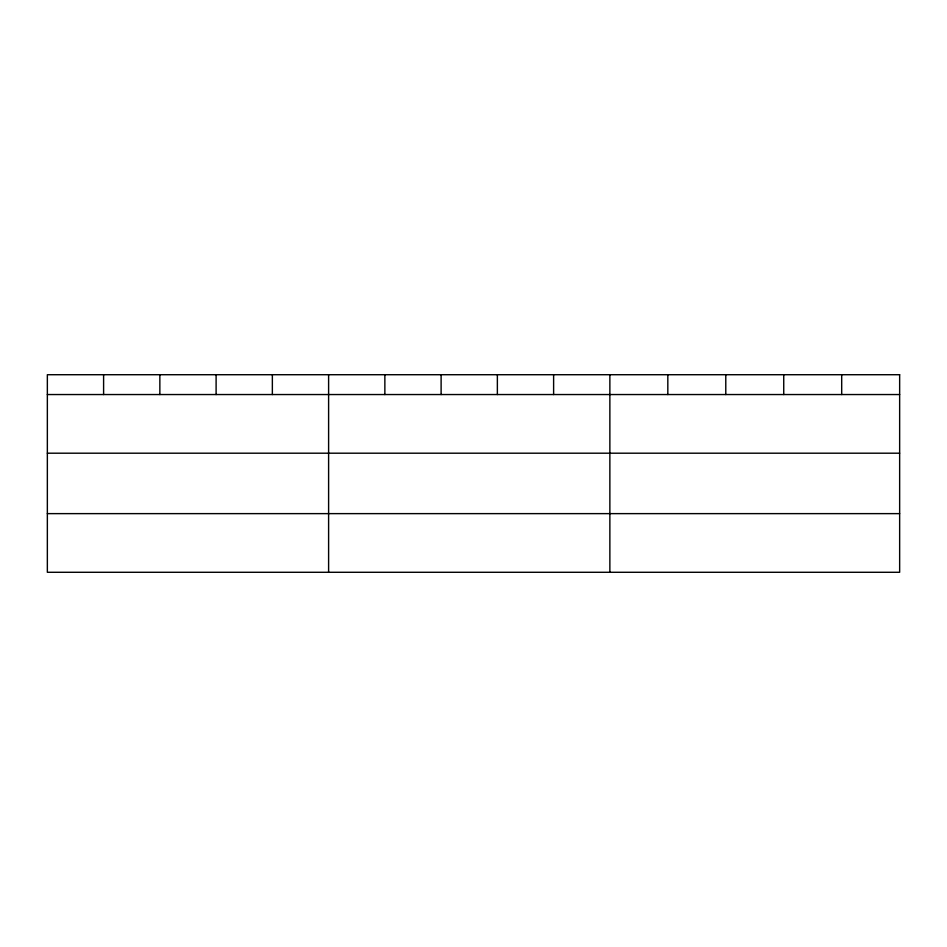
<?xml version="1.0" encoding="UTF-8"?>
<svg xmlns="http://www.w3.org/2000/svg" width="947" height="947" viewBox="0 0 947 947"><rect width="100%" height="100%" fill="white"/><g stroke="black" fill="none" stroke-linecap="round" stroke-linejoin="round"><path stroke-width="1.42" d="M47.35 394.544L899.65 394.544M47.35 453.199L899.65 453.199M47.35 513.629L899.65 513.629M841.694 374.716L841.694 394.544M783.737 374.716L783.737 394.544M725.781 374.716L725.781 394.544M667.824 374.716L667.824 394.544M609.868 374.716L609.868 572.284M553.616 374.716L553.616 394.544M497.364 374.716L497.364 394.544M441.113 374.716L441.113 394.544M384.861 374.716L384.861 394.544M328.609 374.716L328.609 572.284M272.357 374.716L272.357 394.544M216.105 374.716L216.105 394.544M159.854 374.716L159.854 394.544M103.602 374.716L103.602 394.544M899.65 374.716L47.35 374.716L47.35 572.284L899.65 572.284L899.65 374.716"/></g></svg>
